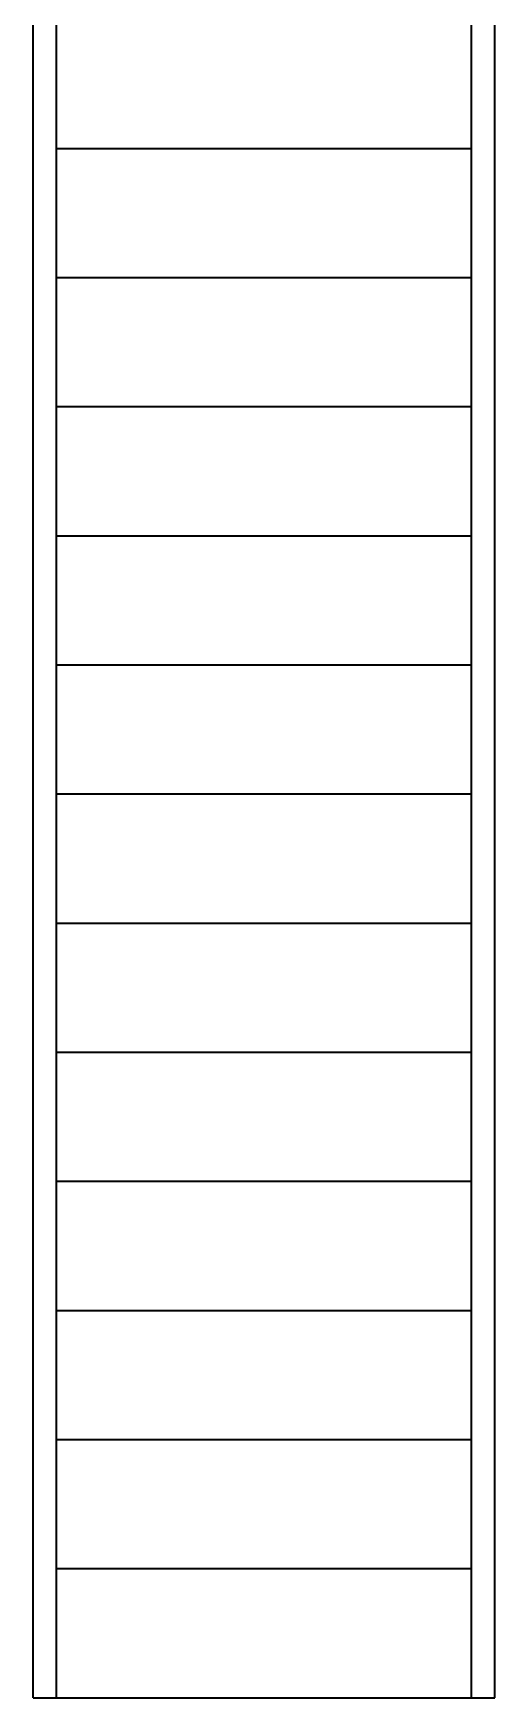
# Model space of a CAD drawing. Header units: millimetres. Extents: x 17881 to 17967.7, y 16873.1 to 16901.1.
# Drawn here: x 17965.619 to 17966.619, y 16873.058 to 16876.667 of the extents above; entities that cross this region are included whole.
import ezdxf

# ---------------------------------------------------------------- set-up
doc = ezdxf.new("R2010")
doc.units = ezdxf.units.MM
doc.layers.add('A-FLOR-STRS-EXTR', color=7, linetype='Continuous', lineweight=35)

msp = doc.modelspace()

# ---------------------------------------------------------------- linework, layer by layer
at = {"layer": 'A-FLOR-STRS-EXTR'}
for p, q in [((17965.6186, 16873.0578), (17965.6186, 16876.9778)), ((17965.6686, 16873.0578), (17965.6686, 16876.9778)), ((17966.5686, 16873.0578), (17966.5686, 16876.9778)), ((17966.6186, 16873.0578), (17966.6186, 16876.9778)), ((17965.6686, 16876.4178), (17966.5686, 16876.4178)), ((17965.6686, 16876.1378), (17966.5686, 16876.1378)), ((17965.6686, 16875.8578), (17966.5686, 16875.8578)), ((17965.6686, 16875.5778), (17966.5686, 16875.5778)), ((17965.6686, 16875.2978), (17966.5686, 16875.2978)), ((17965.6686, 16875.0178), (17966.5686, 16875.0178)), ((17965.6686, 16874.7378), (17966.5686, 16874.7378)), ((17965.6686, 16874.4578), (17966.5686, 16874.4578)), ((17965.6686, 16874.1778), (17966.5686, 16874.1778)), ((17965.6686, 16873.8978), (17966.5686, 16873.8978)), ((17965.6686, 16873.6178), (17966.5686, 16873.6178)), ((17965.6686, 16873.3378), (17966.5686, 16873.3378)), ((17965.6186, 16873.0578), (17966.6186, 16873.0578))]:
    msp.add_line(p, q, dxfattribs=at)

doc.saveas('drawing.dxf')
